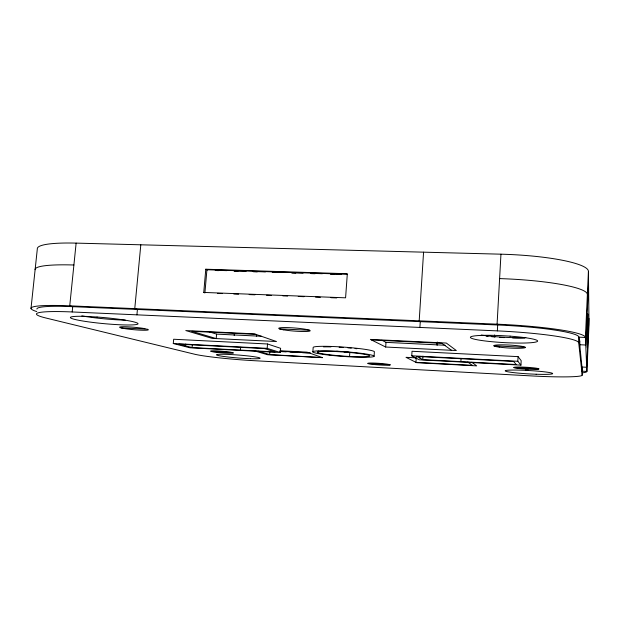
<?xml version="1.0" encoding="UTF-8"?>
<svg xmlns="http://www.w3.org/2000/svg" width="620" height="620" viewBox="0 0 620 620"><rect width="100%" height="100%" fill="white"/><g stroke="black" fill="none" stroke-linecap="round" stroke-linejoin="round"><path stroke-width="0.93" d="M578.7 342.767A74.059 7.533 3.2 0 0 497.356 330.886L72.191 311.961A67.983 6.061 5.3 0 0 45.926 318.013L194.386 354.167A48.081 3.247 4.5 0 0 254.394 360.708L532.371 375.968A52.281 3.705 3.3 0 0 582.196 375.131L578.7 342.767L578.964 337.172A74.013 7.928 3.1 0 0 497.682 324.981L72.726 306.668A67.952 6.378 5.4 0 0 36.929 309.054M579.475 349.959L579.894 340.923M581.769 371.155L581.955 367.017L586.714 367.265L588.93 318.37M582.196 375.131L582.498 368.474M31 308.473L37.324 248.868A73.269 10.928 6.2 0 1 76.128 243.118L500.952 254.185A79.763 13.562 2.5 0 1 588.427 271.421L585.419 337.458L586.9 371.434A56.699 4.232 3.3 0 1 582.653 372.814M588.55 283.301L585.745 345.014L579.723 344.728M520.947 365.134L517.824 361.282L518.064 356.624L412.029 351.276L411.742 355.81L419.252 359.801L520.947 365.134L521.18 360.67L518.064 356.624M494.45 336.885L494.551 334.971M500.952 254.185L497.085 324.175L497.682 324.981L497.356 330.886M460.869 361.646L461.024 358.996M422.747 359.647L416.834 356.438L513.577 361.437L516.251 364.545L422.747 359.647L422.972 356.151M437.015 344.983L437.185 342.124M437.162 345.092L437.34 342.232M423.568 252.169L419.197 320.827L420.267 321.64L419.903 327.438M419.841 358.073L419.957 356.291M385.687 347.029L370.388 339.404L446.299 343.046L456.343 350.54L385.687 347.029L385.997 342.372L381.827 340.202M374.077 356.329A30.713 2.395 4.1 0 0 329.553 350.897A30.713 2.395 4.1 0 0 326.81 354.857A30.713 2.395 4.1 0 0 374.077 356.329L374.372 351.966A30.698 2.526 4.1 0 0 344.457 347.169A30.698 2.526 4.1 0 0 313.17 347.502L312.844 351.865M349.541 356.469L349.843 352.214M318.262 352.788L318.385 351.052M254.107 350.734L267.507 354.718L322.516 357.639L269.63 354.578L269.855 351.703M280.31 352.509L280.635 348.316L267.522 343.984L173.67 339.249L173.29 343.519L189.844 347.766L280.31 352.509L267.173 348.355L173.29 343.519M256.385 336.203L256.533 334.389M267.173 348.355L267.522 343.984M240.366 350.091L240.599 347.308M234.19 335.498L234.345 333.591M209.389 331.886L216.589 334.126L216.21 338.582L212.164 338.381L185.806 330.561L254.394 333.854L276.466 341.527L216.21 338.582L191.875 331.297L255.905 334.382M192.076 347.564L178.893 344.154L264.422 348.572L275.086 351.912L192.076 347.564L192.316 344.821M203.755 292.431L205.786 269.219L347.324 273.738L345.588 297.817L203.755 292.431L204.91 292.904L206.925 269.754L347.099 274.249M185.589 345.882L185.752 344.022M140.81 244.799L134.765 308.628L137.423 309.458L136.911 314.844M72.191 311.961L72.726 306.668L69.742 305.838A73.734 6.921 5.4 0 0 36.743 311.573M76.128 243.118L69.742 305.838L497.085 324.175A80.321 8.602 3.1 0 1 585.419 337.458L578.964 337.172L582.374 371.194L586.9 371.434L589 324.958L588.427 271.421M215.218 270.274L226.804 270.646M234.523 270.894L246.109 271.265M252.867 271.483L265.414 271.885M272.172 272.103L284.727 272.505M291.485 272.722L303.072 273.094M310.791 273.342L322.377 273.714M331.065 273.994L341.682 274.335M216.737 270.568L218.666 270.63M234.089 271.126L237.948 271.25M253.371 271.746L257.23 271.87M272.653 272.374L276.505 272.498M291.935 272.994L295.787 273.118M311.217 273.614L315.069 273.738M330.491 274.234L334.351 274.358M121.125 327.895L147.072 329.142A14.438 1.225 5.1 0 1 133.967 329.716A14.438 1.225 5.1 0 1 121.001 326.81A14.438 1.225 5.1 0 1 145.057 328.685M217.419 293.376L222.224 293.562M233.771 294.004L238.584 294.182M249.17 294.585L254.936 294.81M266.484 295.244L271.297 295.43M282.844 295.872L287.657 296.05M298.236 296.453L304.009 296.678M315.557 297.112L320.37 297.298M330.948 297.701L336.722 297.918M211.327 351.478L232.756 352.617A11.486 0.806 4.6 0 1 221.014 352.764A11.486 0.806 4.6 0 1 212.071 350.843A11.486 0.806 4.6 0 1 231.369 352.315M279.426 328.863L309.628 330.266M371.458 339.946L441.897 343.333L451.546 350.308M493.954 345.844L525.279 347.347M216.589 334.126L261.524 336.265M385.997 342.372L445.152 345.247M411.742 355.81L517.824 361.282M280.07 350.773L307.117 352.175L321.648 357.337M416.57 357.864L406.022 357.322L416.594 362.669L476.671 365.87L471.812 362.243M279.566 351.253L310.38 352.858M280.356 351.555L286.146 351.858M290.005 352.059L297.716 352.462M302.545 352.718L308.326 353.02M513.926 367.551L538.842 368.877M368.024 363.553L390.058 364.746M258.524 351.253L269.63 354.578M205.786 269.219L207.499 270.026M414.555 357.5L416.206 358.376L415.958 362.351L472.355 365.343L467.775 362.034M35.115 269.677A73.431 9.533 5.9 0 1 73.896 265.004M499.604 278.597A79.957 11.842 2.7 0 1 587.38 294.461M348.921 352.168A26.187 2.155 4.1 0 1 344.185 351.873M341.341 351.656A26.187 2.155 4.1 0 1 336.66 351.253M323.516 346.875A26.187 2.155 4.1 0 1 330.933 346.882M339.117 347.223A26.187 2.155 4.1 0 1 343.496 347.495M347.859 347.836A26.187 2.155 4.1 0 1 351.276 348.146M355.012 348.525A26.187 2.155 4.1 0 1 356.787 348.735M524.636 338.063A36.936 3.945 3.1 0 1 512.639 337.962M504.316 337.613A36.936 3.945 3.1 0 1 499.658 337.327M495.109 336.986A36.936 3.945 3.1 0 1 491.536 336.675M488.041 336.327A36.936 3.945 3.1 0 1 486.204 336.118M525.814 337.613A33.643 3.596 3.1 0 1 481.236 335.048M125.271 320.129A33.906 3.177 5.4 0 1 81.832 315.882M528.24 370.055A23.793 1.775 3.3 0 1 525.45 369.869M587.745 313.922L586.807 334.622L587.202 347.502L588.039 329.073L587.745 313.922M250.565 358.693L245.582 358.476A21.878 1.472 4.5 0 1 217.783 355.399A21.878 1.472 4.5 0 1 230.834 354.531L236.514 354.896A21.878 1.472 4.5 0 1 258.881 357.632A21.878 1.472 4.5 0 1 250.565 358.693M536.153 374.24L530.185 373.969A23.785 1.682 3.3 0 1 505.238 370.93A23.785 1.682 3.3 0 1 527.418 370.442L533.743 370.838A23.785 1.682 3.3 0 1 552.645 373.504A23.785 1.682 3.3 0 1 536.153 374.24M510.082 336.149L501.03 335.614A33.666 3.418 3.2 0 0 474.959 339.303A33.666 3.418 3.2 0 0 531.549 342.666A33.666 3.418 3.2 0 0 510.082 336.149M97.069 317.014L88.505 316.502A33.922 3.015 5.3 0 0 83.607 321.137A33.922 3.015 5.3 0 0 137.136 324.353A33.922 3.015 5.3 0 0 97.069 317.014M517.987 368.412A12.501 0.93 3.3 0 0 538.579 369.101A12.501 0.93 3.3 0 0 522.567 367.094A12.501 0.93 3.3 0 0 517.987 368.412M372.744 364.366A11.276 0.798 4 0 0 390.244 364.963A11.276 0.798 4 0 0 374.069 363.08A11.276 0.798 4 0 0 372.744 364.366M283.456 329.817A15.802 1.558 4.4 0 0 309.729 331.08A15.802 1.558 4.4 0 0 290.191 327.709A15.802 1.558 4.4 0 0 283.456 329.817M499.193 347.115A15.74 1.488 3.2 0 0 524.993 347.727A15.74 1.488 3.2 0 0 504.603 344.883A15.74 1.488 3.2 0 0 499.193 347.115M329.352 354.764A26.203 2.046 4.1 0 0 369.582 356.004A26.203 2.046 4.1 0 0 331.499 351.37A26.203 2.046 4.1 0 0 329.352 354.764"/></g></svg>
